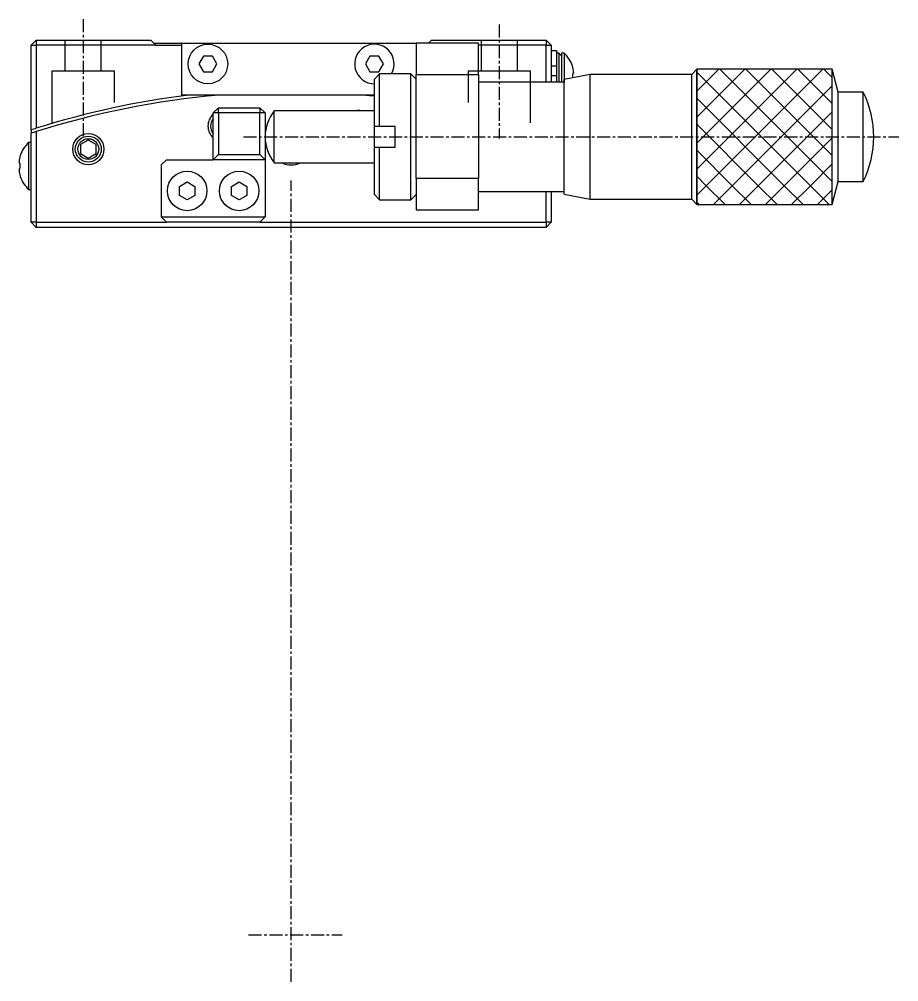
# Model space of a CAD drawing. Extents: x 81 to 407, y 46 to 311.
# Drawn here: x 152.3 to 236.8, y 218.2 to 310.7 of the extents above; entities that cross this region are included whole.
import ezdxf

# ---------------------------------------------------------------- set-up
doc = ezdxf.new("R2010")
doc.units = 0
doc.linetypes.add('CENTER', pattern=[2, 1.25, -0.25, 0.25, -0.25])
doc.layers.get('0').update_dxf_attribs({"linetype": 'CONTINUOUS'})
doc.layers.add('CENTER', color=1, linetype='CENTER')

msp = doc.modelspace()

# ---------------------------------------------------------------- linework, layer by layer
at = {"color": 7, "linetype": 'CONTINUOUS'}
for p, q in [((153.903, 308.692), (153.403, 308.192)), ((153.403, 300.053), (153.403, 308.192)), ((153.403, 308.192), (153.903, 308.192)), ((153.903, 308.692), (164.903, 308.692)), ((153.903, 308.692), (153.903, 308.192)), ((165.403, 308.192), (153.903, 308.192)), ((153.903, 308.192), (153.903, 300.213)), ((165.403, 308.192), (164.903, 308.692)), ((165.203, 308.392), (167.903, 308.392)), ((165.403, 308.192), (167.903, 308.192)), ((167.903, 308.392), (190.403, 308.392)), ((167.903, 303.392), (167.903, 308.392)), ((196.403, 308.392), (190.403, 308.392)), ((190.403, 308.392), (190.403, 305.392)), ((191.903, 308.692), (191.603, 308.392)), ((191.903, 308.692), (202.903, 308.692)), ((196.403, 305.392), (196.403, 308.392)), ((202.903, 308.192), (196.403, 308.192)), ((202.903, 308.692), (203.403, 308.192)), ((202.903, 308.692), (202.903, 308.192)), ((202.903, 308.192), (203.403, 308.192)), ((202.903, 304.642), (202.903, 308.192)), ((203.403, 308.192), (203.403, 304.642)), ((169.97, 307.142), (169.537, 306.392)), ((170.836, 307.142), (169.97, 307.142)), ((171.269, 306.392), (170.836, 307.142)), ((185.97, 307.142), (185.537, 306.392)), ((186.836, 307.142), (185.97, 307.142)), ((187.269, 306.392), (186.836, 307.142)), ((203.403, 307.692), (203.903, 307.692)), ((203.903, 307.692), (203.903, 306.192)), ((204.131, 307.442), (203.903, 307.442)), ((204.131, 307.442), (204.131, 304.642)), ((204.631, 307.442), (204.403, 307.442)), ((204.403, 307.442), (204.403, 304.642)), ((204.631, 307.442), (204.631, 304.642)), ((169.537, 306.392), (169.97, 305.642)), ((170.836, 305.642), (171.269, 306.392)), ((185.537, 306.392), (185.97, 305.642)), ((186.836, 305.642), (187.269, 306.392)), ((203.903, 306.192), (203.903, 305.29)), ((205.452, 306.199), (205.447, 306.193)), ((169.97, 305.642), (170.836, 305.642)), ((185.97, 305.642), (186.836, 305.642)), ((186.903, 305.442), (186.403, 304.942)), ((186.903, 300.392), (186.903, 305.442)), ((189.903, 305.442), (186.903, 305.442)), ((189.903, 293.342), (189.903, 305.442)), ((190.403, 304.942), (189.903, 305.442)), ((190.403, 305.392), (196.403, 305.392)), ((190.403, 295.392), (190.403, 305.392)), ((196.403, 305.392), (196.403, 295.392)), ((203.903, 305.29), (203.903, 304.642)), ((207.153, 305.392), (204.653, 304.892)), ((205.476, 305.408), (205.447, 305.392)), ((205.447, 305.392), (205.451, 305.255)), ((205.451, 305.255), (205.451, 305.123)), ((205.525, 305.5), (205.476, 305.408)), ((205.543, 305.61), (205.525, 305.5)), ((207.153, 293.392), (207.153, 305.392)), ((216.903, 305.392), (207.153, 305.392)), ((217.403, 305.892), (216.903, 305.392)), ((216.903, 293.392), (216.903, 305.392)), ((217.403, 305.892), (217.403, 292.892)), ((230.403, 305.892), (217.403, 305.892)), ((230.992, 303.692), (230.403, 305.892)), ((230.403, 292.892), (230.403, 305.892)), ((186.403, 300.392), (186.403, 304.942)), ((204.653, 304.642), (196.403, 304.642)), ((204.653, 293.892), (204.653, 304.892)), ((205.451, 305.123), (205.449, 305.051)), ((233.403, 303.692), (230.992, 303.692)), ((230.992, 295.092), (230.992, 303.692)), ((233.403, 295.092), (233.403, 303.692)), ((186.403, 303.392), (167.903, 303.392)), ((171.403, 302.192), (170.903, 301.692)), ((171.403, 301.692), (170.903, 301.692)), ((170.903, 297.192), (170.903, 301.692)), ((171.403, 302.192), (175.403, 302.192)), ((171.403, 301.692), (171.403, 302.192)), ((175.403, 301.692), (171.403, 301.692)), ((171.403, 301.692), (171.403, 297.692)), ((175.903, 301.692), (175.403, 302.192)), ((175.403, 302.192), (175.403, 301.692)), ((175.903, 301.692), (175.403, 301.692)), ((175.403, 297.692), (175.403, 301.692)), ((175.903, 301.692), (175.903, 297.192)), ((186.403, 301.892), (176.78, 301.892)), ((176.78, 296.892), (176.78, 301.892)), ((153.403, 300.053), (153.403, 299.737)), ((153.403, 291.192), (153.403, 299.737)), ((153.903, 299.898), (153.903, 291.192)), ((186.403, 298.392), (186.403, 300.421)), ((186.903, 300.392), (186.403, 300.392)), ((188.403, 300.392), (186.903, 300.392)), ((188.403, 298.392), (188.403, 300.392)), ((153.174, 296.592), (153.174, 298.842)), ((153.403, 298.842), (153.174, 298.842)), ((158.903, 299.081), (158.153, 298.648)), ((159.653, 298.648), (158.903, 299.081)), ((158.153, 298.648), (158.153, 297.782)), ((159.653, 297.782), (159.653, 298.648)), ((186.403, 293.842), (186.403, 298.392)), ((186.403, 298.392), (186.903, 298.392)), ((186.903, 293.342), (186.903, 298.392)), ((186.903, 298.392), (188.403, 298.392)), ((152.287, 296.878), (152.263, 297.006)), ((152.358, 297.593), (152.353, 297.599)), ((158.153, 297.782), (158.903, 297.349)), ((158.903, 297.349), (159.653, 297.782)), ((166.403, 297.192), (165.903, 296.692)), ((166.403, 297.192), (170.903, 297.192)), ((171.403, 297.692), (170.903, 297.192)), ((175.903, 297.192), (170.903, 297.192)), ((171.403, 297.692), (175.403, 297.692)), ((175.903, 297.192), (175.403, 297.692)), ((175.903, 297.192), (175.903, 291.692)), ((152.262, 296.174), (152.28, 296.284)), ((152.28, 296.284), (152.33, 296.376)), ((152.358, 296.792), (152.287, 296.878)), ((152.33, 296.376), (152.358, 296.392)), ((152.354, 296.66), (152.358, 296.792)), ((152.354, 296.529), (152.354, 296.66)), ((152.358, 296.392), (152.354, 296.529)), ((153.174, 294.342), (153.174, 296.592)), ((165.903, 296.692), (165.903, 291.692)), ((176.78, 296.892), (186.403, 296.892)), ((152.353, 295.585), (152.358, 295.591)), ((196.403, 295.392), (190.403, 295.392)), ((190.403, 295.392), (190.403, 292.392)), ((196.403, 292.392), (196.403, 295.392)), ((230.403, 292.892), (230.992, 295.092)), ((230.992, 295.092), (233.403, 295.092)), ((153.174, 294.342), (153.403, 294.342)), ((167.653, 294.625), (168.403, 295.058)), ((167.653, 293.759), (167.653, 294.625)), ((168.403, 295.058), (169.153, 294.625)), ((169.153, 294.625), (169.153, 293.759)), ((172.653, 294.625), (173.403, 295.058)), ((172.653, 293.759), (172.653, 294.625)), ((173.403, 295.058), (174.153, 294.625)), ((174.153, 294.625), (174.153, 293.759)), ((168.403, 293.326), (167.653, 293.759)), ((169.153, 293.759), (168.403, 293.326)), ((173.403, 293.326), (172.653, 293.759)), ((174.153, 293.759), (173.403, 293.326)), ((186.403, 293.842), (186.903, 293.342)), ((186.903, 293.342), (189.903, 293.342)), ((189.903, 293.342), (190.403, 293.842)), ((196.403, 294.142), (204.653, 294.142)), ((202.903, 291.192), (202.903, 294.142)), ((203.403, 294.142), (203.403, 291.192)), ((204.653, 293.892), (207.153, 293.392)), ((207.153, 293.392), (216.903, 293.392)), ((216.903, 293.392), (217.403, 292.892)), ((190.403, 292.392), (196.403, 292.392)), ((217.403, 292.892), (230.403, 292.892)), ((165.903, 291.692), (175.903, 291.692)), ((165.903, 291.692), (166.403, 291.192)), ((175.903, 291.692), (175.403, 291.192)), ((153.403, 291.192), (153.903, 290.692)), ((153.903, 291.192), (153.403, 291.192)), ((153.903, 291.192), (166.403, 291.192)), ((153.903, 291.192), (153.903, 290.692)), ((202.903, 290.692), (153.903, 290.692)), ((175.403, 291.192), (166.403, 291.192)), ((175.403, 291.192), (202.903, 291.192)), ((203.403, 291.192), (202.903, 290.692)), ((202.903, 291.192), (202.903, 290.692)), ((203.403, 291.192), (202.903, 291.192))]:
    msp.add_line(p, q, dxfattribs=at)
at = {"color": 3, "linetype": 'CONTINUOUS'}
for p, q in [((156.653, 308.692), (156.653, 305.692)), ((160.153, 305.692), (160.153, 308.692)), ((196.653, 308.692), (196.653, 305.692)), ((200.153, 305.692), (200.153, 308.692)), ((203.903, 306.192), (203.403, 306.192)), ((155.403, 305.692), (155.403, 300.738)), ((158.403, 305.692), (155.403, 305.692)), ((161.403, 305.692), (158.403, 305.692)), ((161.403, 302.704), (161.403, 305.692)), ((198.403, 305.692), (195.403, 305.692)), ((195.403, 305.692), (195.403, 302.704)), ((201.403, 305.692), (198.403, 305.692)), ((201.403, 300.738), (201.403, 305.692)), ((203.403, 305.29), (203.903, 305.29)), ((217.403, 292.892), (217.403, 305.892)), ((230.403, 305.892), (217.403, 305.892)), ((217.403, 303.784), (219.511, 305.892)), ((217.403, 301.284), (222.011, 305.892)), ((217.403, 298.784), (224.511, 305.892)), ((217.403, 296.284), (227.011, 305.892)), ((217.403, 305.6), (228.311, 294.692)), ((218.311, 294.692), (229.511, 305.892)), ((219.611, 305.892), (230.403, 295.1)), ((222.111, 305.892), (230.403, 297.6)), ((224.611, 305.892), (230.403, 300.1)), ((227.111, 305.892), (230.403, 302.6)), ((229.611, 305.892), (230.403, 305.1)), ((230.403, 292.892), (230.403, 305.892)), ((220.811, 294.692), (230.403, 304.284)), ((217.403, 303.1), (225.811, 294.692)), ((223.311, 294.692), (230.403, 301.784)), ((217.403, 300.6), (223.311, 294.692)), ((225.811, 294.692), (230.403, 299.284)), ((217.403, 298.1), (220.811, 294.692)), ((228.311, 294.692), (230.403, 296.784)), ((217.403, 295.6), (218.311, 294.692)), ((217.403, 293.784), (218.311, 294.692)), ((218.311, 294.692), (220.111, 292.892)), ((219.011, 292.892), (220.811, 294.692)), ((220.811, 294.692), (222.611, 292.892)), ((221.511, 292.892), (223.311, 294.692)), ((223.311, 294.692), (225.111, 292.892)), ((224.011, 292.892), (225.811, 294.692)), ((225.811, 294.692), (227.611, 292.892)), ((226.511, 292.892), (228.311, 294.692)), ((228.311, 294.692), (230.111, 292.892)), ((229.011, 292.892), (230.403, 294.284)), ((217.403, 293.1), (217.611, 292.892)), ((217.403, 292.892), (230.403, 292.892))]:
    msp.add_line(p, q, dxfattribs=at)
at = {"color": 7, "linetype": 'CONTINUOUS'}
for centre, radius in [((170.403, 306.392), 1.9), ((158.903, 298.215), 1.25), ((158.903, 298.215), 1), ((168.403, 294.192), 1.9), ((173.403, 294.192), 1.9)]:
    msp.add_circle(centre, radius, dxfattribs=at)
at = {"color": 3, "linetype": 'CONTINUOUS'}
msp.add_circle((158.903, 298.215), 1.5, dxfattribs=at)
at = {"color": 7, "linetype": 'CONTINUOUS'}
for centre, radius, start, end in [((186.403, 306.392), 1.9, 329.99997, 270), ((202.074, 305.192), 3.049, 40.20666, 47.56406), ((202.574, 305.192), 3.049, 19.27946, 47.56406), ((203.93, 305.643), 1.613, 358.82875, 19.92827), ((224.658, 299.392), 9.745, 333.8162, 26.18378), ((178.403, 222.692), 81, 94.93276, 107.60597), ((178.403, 222.692), 81.3, 96.96523, 107.53889), ((178.403, 222.692), 81, 84.33192, 85.06724), ((179.903, 299.392), 4, 141.31783, 180), ((171.903, 300.421), 1.25, 143.1301, 180), ((178.403, 222.692), 81.3, 107.53889, 107.90882), ((178.403, 222.692), 81, 107.60597, 107.97741), ((171.903, 300.421), 1.25, 180, 216.8699), ((155.231, 296.592), 3.049, 132.43594, 160.72054), ((179.903, 299.392), 4, 180, 218.68221), ((153.837, 297.05), 1.575, 159.83471, 181.60124), ((153.875, 296.141), 1.613, 178.8292, 199.92849), ((155.231, 296.592), 3.049, 199.2797, 227.56406)]:
    msp.add_arc(centre, radius, start, end, dxfattribs=at)
at = {"color": 3, "linetype": 'CONTINUOUS'}
for centre, radius, start, end in [((184.903, 300.421), 1.5, 78.77396, 101.22604), ((171.903, 300.421), 1.5, 131.81032, 180), ((171.903, 300.421), 1.5, 180, 228.18968), ((178.403, 298.692), 2, 244.15787, 295.84213)]:
    msp.add_arc(centre, radius, start, end, dxfattribs=at)
at = {"layer": 'CENTER', "color": 1, "linetype": 'CENTER'}
for p, q in [((158.403, 310.692), (158.403, 299.243)), ((198.403, 310.192), (198.403, 299.242)), ((173.811, 299.392), (236.811, 299.392)), ((178.403, 218.192), (178.403, 295.192)), ((174.311, 222.692), (183.311, 222.692))]:
    msp.add_line(p, q, dxfattribs=at)

doc.saveas('drawing.dxf')
